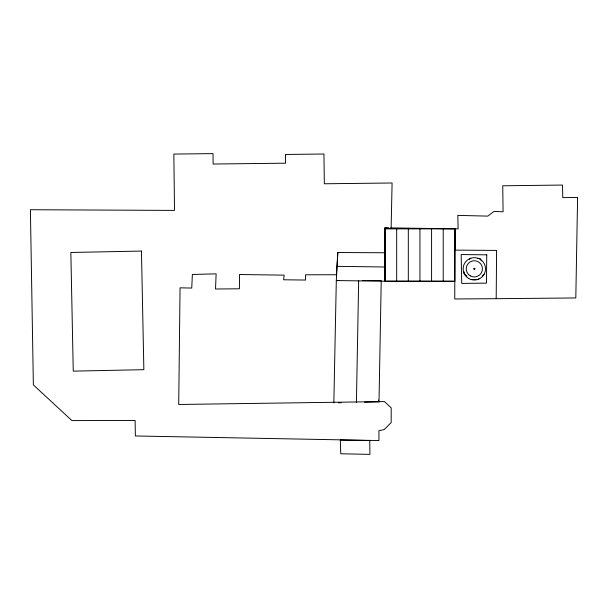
<?xml version="1.0" encoding="UTF-8"?>
<svg xmlns="http://www.w3.org/2000/svg" width="608" height="608" viewBox="0 0 608 608"><rect width="100%" height="100%" fill="white"/><g stroke="black" fill="none" stroke-linecap="round" stroke-linejoin="round"><path stroke-width="0.91" d="M454.966 228.866L454.913 250.124L496.592 250.405L496.196 298.688L454.746 298.969L454.966 228.866L390.602 227.886M454.799 281.344L385.145 281.23L384.644 252.753L384.925 227.802L388.71 227.863M356.417 402.382L358.667 280.584M364.549 402.192L378.997 401.85L381.231 280.615L362.277 280.592M333.845 402.914L336.308 280.562L337.82 252.533L384.644 252.753M464.178 271.898L464.086 273.79L466.997 276.093M337.82 252.533L336.422 274.74L305.535 274.793L305.535 280.052L283.609 279.779L284.164 275.135L239.522 274.52L239.408 288.785L215.521 289.005L216.136 273.843L192.364 274.459L191.748 288.055L180.052 287.835L178.714 404.48L384.423 401.569L391.187 407.831L391.187 422.545L384.195 429.598L378.936 430.662L378.936 440.564L135.356 435.974L135.128 420.478L71.911 420.592L33.364 384.894L30.4 209.73L174.511 210.406L173.842 154.067L213.005 153.619L213.119 164.023L285.562 163.187L285.456 154.455L323.942 154.014L324.338 183.776L392.084 182.993L391.134 228.699L384.925 227.802L385.145 281.23L336.308 280.562L338.952 280.562M479.469 278.38L478.131 279.551L471.36 279.551M482.159 276.047L484.173 274.292M469.467 259.335L470.858 258.18M338.36 402.808L341.073 402.739M496.196 298.688L575.806 297.958L577.6 197.425L562.772 197.646L562.491 185.06L502.748 185.79L503.082 211.804L494.015 211.409L487.753 216.114L457.824 215.384L458.098 228.866L385.039 228.866L385.039 281.177L454.86 281.177L454.86 228.866M337.075 266.334L384.894 266.996M477.394 258.415L480.198 258.514L481.46 260.847M378.366 400.064L378.997 401.85M443.217 228.866L443.217 281.177M431.581 228.866L431.581 281.177M419.946 228.866L419.946 281.177M408.31 228.866L408.31 281.177M396.674 228.866L396.674 281.177M486.742 254.828L486.468 283.13L461.738 283.412L461.176 254.547L486.742 254.828M474.894 268.85C473.085 270.644 474.582 266.631 474.726 269.245L473.769 268.85L474.331 268.288L474.894 268.85M141.451 251.074L70.847 252.472L73.256 371.131L143.86 369.679L141.451 251.074M369.763 440.504L340.282 440.063L340.784 453.766L369.93 454.381L369.763 440.504M468.738 278.54A11.187 11.187 0 0 0 485.518 268.85A11.187 11.187 0 0 0 468.738 259.16A11.187 11.187 0 0 0 468.738 278.54M470.273 275.865A8.109 8.109 0 0 0 482.44 268.85A8.109 8.109 0 0 0 470.28 261.82A8.109 8.109 0 0 0 470.273 275.865"/></g></svg>
